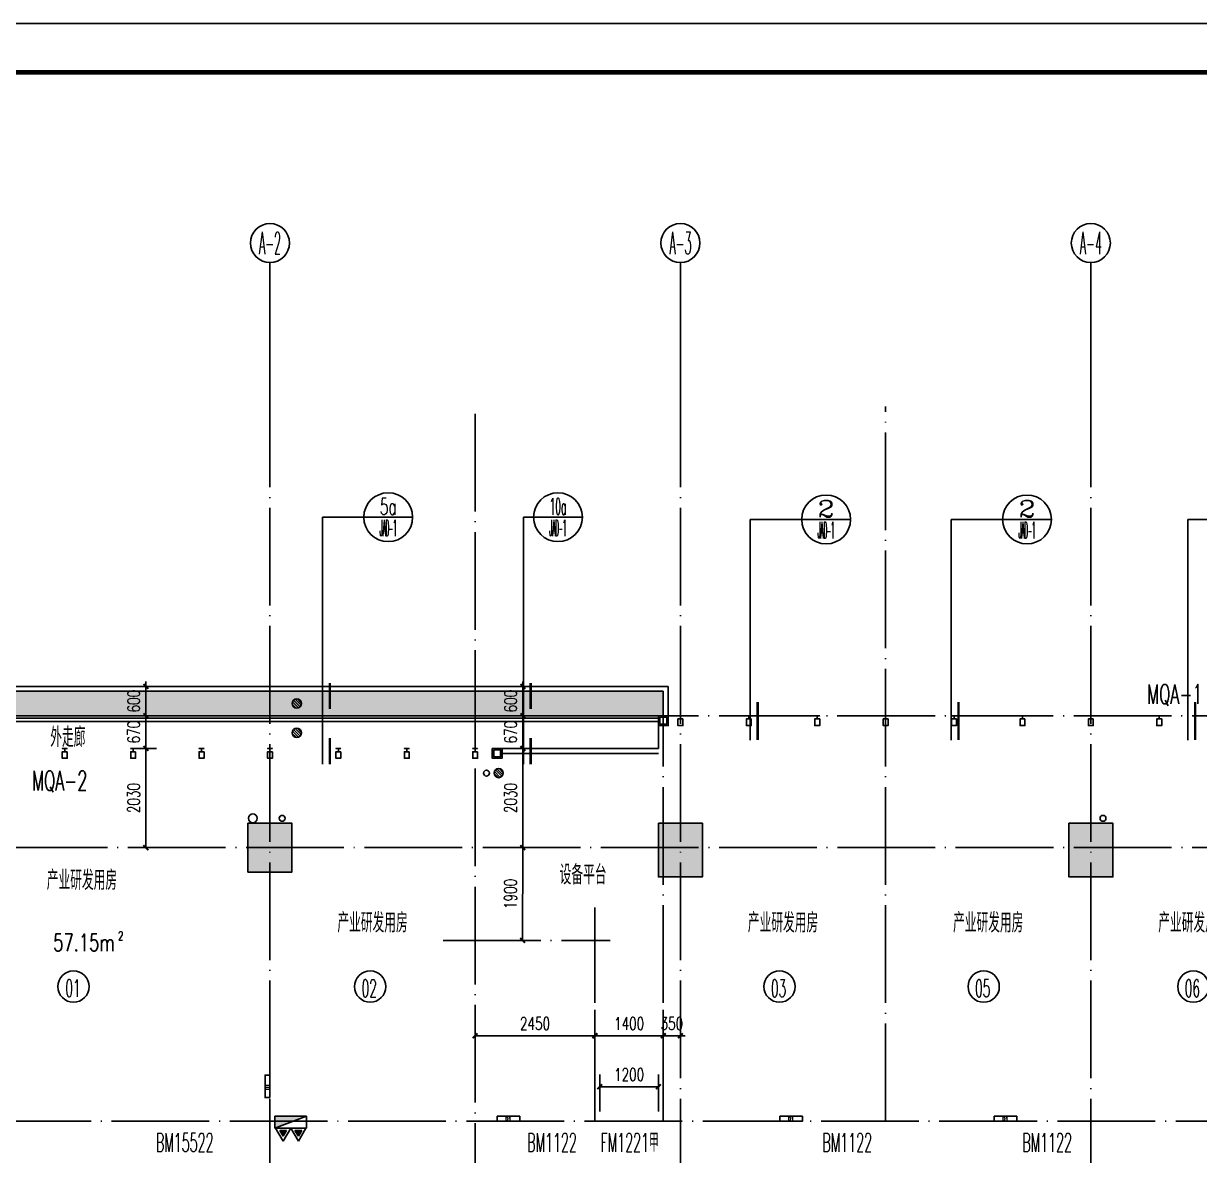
# Model space of a CAD drawing. Extents: x 1980812 to 2578970, y -669191 to 284498.
# Drawn here: x 1998123 to 2022190, y 187938 to 211111 of the extents above; entities that cross this region are included whole.
import ezdxf
from ezdxf.enums import TextEntityAlignment as Align

# ---------------------------------------------------------------- set-up
doc = ezdxf.new("R2010")
doc.units = 0
doc.header["$LTSCALE"] = 1000
doc.header["$MEASUREMENT"] = 0
doc.linetypes.add('DOTE', pattern=[2.42, 2, -0.2, 0.02, -0.2])
for name, color, linetype in [('0-文字（防火门)', 22, 'Continuous'), ('A-FLOR-LAND', 74, 'Continuous'), ('AXIS', 3, 'Continuous'), ('AXIS_TEXT', 7, 'Continuous'), ('COLU', 6, 'Continuous'), ('COLU_HATCH', 251, 'Continuous'), ('CURTWALL', 2, 'Continuous'), ('dote', 1, 'DOTE'), ('DQ-L', 2, 'Continuous'), ('DQ2', 2, 'Continuous'), ('EQUIP_地漏', 255, 'Continuous'), ('EQUIP_消火栓', 255, 'Continuous'), ('HANDRAIL', 3, 'Continuous'), ('TK', 1, 'Continuous'), ('VALVE_喷淋', 255, 'Continuous'), ('VPIPE-废水', 30, 'Continuous'), ('VPIPE-雨水', 140, 'Continuous'), ('WALL', 4, 'Continuous'), ('WINDOW', 2, 'Continuous'), ('幕墙编号', 14, 'Continuous'), ('房号', 231, 'Continuous'), ('房间名称', 7, 'Continuous'), ('栏杆', 143, 'Continuous'), ('看线', 66, 'Continuous'), ('窗户分隔', 133, 'Continuous'), ('节点', 3, 'Continuous'), ('详细标注', 231, 'Continuous'), ('门窗编号', 56, 'Continuous'), ('门窗编号（回迁图纸）', 56, 'Continuous')]:
    doc.layers.add(name, color=color, linetype=linetype)
doc.styles.add('_TCH_AXIS', font='COMPLEX', dxfattribs={"bigfont": 'GBCBIG'})
doc.styles.add('_TCH_DIM_T3', font='SIMPLEX', dxfattribs={"width": 0.705882, "bigfont": 'GBCBIG'})
doc.styles.add('COMP', font='COMPLEX.shx', dxfattribs={"bigfont": 'hztxt'})
doc.styles.add('COMPLEX', font='COMPLEX')
doc.styles.add('D8', font='txtw.shx', dxfattribs={"width": 0.7, "bigfont": 'hztxtw.shx'})
doc.styles.add('HZF', font='ROMANS2', dxfattribs={"width": 0.7, "bigfont": 'HZDF2'})
doc.styles.add('HZTXTW', font='txtw.shx', dxfattribs={"width": 0.6, "bigfont": 'hztxtw.shx'})
doc.dimstyles.new('_TCH_ARCH&&100', dxfattribs={"dimtxt": 255, "dimasz": 100, "dimexe": 250, "dimexo": 300, "dimgap": 122.5, "dimtad": 1, "dimdec": 0, "dimzin": 0, "dimdsep": 46, "dimtxsty": '_TCH_DIM_T3', "dimblk": 'ARCHTICK', "dimcen": 0.09, "dimclrt": 7, "dimazin": 2, "dimtfac": 1, "dimtdec": 0, "dimtix": 1, "dimtmove": 2, "dimatfit": 3, "dimfxl": 1, "dimtolj": 1, "dimtzin": 0, "dimarcsym": 0})

# ---------------------------------------------------------------- blocks, each defined once
blk = doc.blocks.new('_ArchTick')
at = {"color": 0, "linetype": 'ByBlock', "const_width": 0.4}
blk.add_lwpolyline([(-0.5, -0.5), (0.5, 0.5)], dxfattribs=at)
blk = doc.blocks.new('*D1508')
at = {"layer": 'Defpoints', "color": 0, "transparency": 16777216}
for p in [(12190, 3300), (11675, 2700), (12190, 2700)]:
    blk.add_point(p, dxfattribs=at)
at = {"layer": '详细标注', "color": 0, "lineweight": -2, "transparency": 16777216}
for p, q in [((11675, 3300), (11675, 3400)), ((11890, 3300), (11425, 3300)), ((11675, 3300), (11675, 2700)), ((11890, 2700), (11425, 2700)), ((11675, 2700), (11675, 2600))]:
    blk.add_line(p, q, dxfattribs=at)
at = {"layer": '详细标注', "color": 0, "lineweight": -2, "transparency": 16777216, "xscale": 100, "yscale": 100, "zscale": 100}
for p, rotation in [((11675, 3300), 270), ((11675, 2700), 90)]:
    blk.add_blockref('_ArchTick', p, dxfattribs=dict(at, rotation=rotation))
at = {"layer": '详细标注', "color": 7, "transparency": 16777216, "insert": (11425, 3000), "char_height": 255, "attachment_point": 5, "rotation": 90, "style": '_TCH_DIM_T3'}
blk.add_mtext('\\A1;600', dxfattribs=at)
blk = doc.blocks.new('*D1509')
at = {"layer": 'Defpoints', "color": 0, "transparency": 16777216}
for p in [(12190, 2030), (11675, 0), (12190, 0)]:
    blk.add_point(p, dxfattribs=at)
at = {"layer": '详细标注', "color": 0, "lineweight": -2, "transparency": 16777216}
for p, q in [((11890, 2030), (11425, 2030)), ((11675, 2030), (11675, 0)), ((11890, 0), (11425, 0))]:
    blk.add_line(p, q, dxfattribs=at)
at = {"layer": '详细标注', "color": 0, "lineweight": -2, "transparency": 16777216, "xscale": 100, "yscale": 100, "zscale": 100}
for p, rotation in [((11675, 2030), 90), ((11675, 0), 270)]:
    blk.add_blockref('_ArchTick', p, dxfattribs=dict(at, rotation=rotation))
at = {"layer": '详细标注', "color": 7, "transparency": 16777216, "insert": (11425, 1015), "char_height": 255, "attachment_point": 5, "rotation": 90, "style": '_TCH_DIM_T3'}
blk.add_mtext('\\A1;2030', dxfattribs=at)
blk = doc.blocks.new('*D1510')
at = {"layer": 'Defpoints', "color": 0, "transparency": 16777216}
for p in [(12190, 0), (11670, -1899), (12186, -1900)]:
    blk.add_point(p, dxfattribs=at)
at = {"layer": '详细标注', "color": 0, "lineweight": -2, "transparency": 16777216}
for p, q in [((11890, 1), (11424, 2)), ((11674, 1), (11670, -1899)), ((11886, -1899), (11420, -1898))]:
    blk.add_line(p, q, dxfattribs=at)
at = {"layer": '详细标注', "color": 0, "lineweight": -2, "transparency": 16777216, "xscale": 100, "yscale": 100, "zscale": 100}
for p, rotation in [((11674, 1), 89.87354501018527), ((11670, -1899), 269.8735450101852)]:
    blk.add_blockref('_ArchTick', p, dxfattribs=dict(at, rotation=rotation))
at = {"layer": '详细标注', "color": 7, "transparency": 16777216, "insert": (11422, -948), "char_height": 255, "attachment_point": 5, "rotation": 89.8735, "style": '_TCH_DIM_T3'}
blk.add_mtext('\\A1;1900', dxfattribs=at)
blk = doc.blocks.new('*D1511')
at = {"layer": 'Defpoints', "color": 0, "transparency": 16777216}
for p in [(4476, 3300), (3961, 2700), (4476, 2700)]:
    blk.add_point(p, dxfattribs=at)
at = {"layer": '详细标注', "color": 0, "lineweight": -2, "transparency": 16777216}
for p, q in [((3961, 3300), (3961, 3400)), ((4176, 3300), (3711, 3300)), ((3961, 3300), (3961, 2700)), ((4176, 2700), (3711, 2700)), ((3961, 2700), (3961, 2600))]:
    blk.add_line(p, q, dxfattribs=at)
at = {"layer": '详细标注', "color": 0, "lineweight": -2, "transparency": 16777216, "xscale": 100, "yscale": 100, "zscale": 100}
for p, rotation in [((3961, 3300), 270), ((3961, 2700), 90)]:
    blk.add_blockref('_ArchTick', p, dxfattribs=dict(at, rotation=rotation))
at = {"layer": '详细标注', "color": 7, "transparency": 16777216, "insert": (3711, 3000), "char_height": 255, "attachment_point": 5, "rotation": 90, "style": '_TCH_DIM_T3'}
blk.add_mtext('\\A1;600', dxfattribs=at)
blk = doc.blocks.new('*D1512')
at = {"layer": 'Defpoints', "color": 0, "transparency": 16777216}
for p in [(4476, 2700), (3961, 2030), (4476, 2030)]:
    blk.add_point(p, dxfattribs=at)
at = {"layer": '详细标注', "color": 0, "lineweight": -2, "transparency": 16777216}
for p, q in [((4176, 2700), (3711, 2700)), ((3961, 2700), (3961, 2800)), ((3961, 2700), (3961, 2030)), ((4176, 2030), (3711, 2030)), ((3961, 2030), (3961, 1930))]:
    blk.add_line(p, q, dxfattribs=at)
at = {"layer": '详细标注', "color": 0, "lineweight": -2, "transparency": 16777216, "xscale": 100, "yscale": 100, "zscale": 100}
for p, rotation in [((3961, 2700), 270), ((3961, 2030), 90)]:
    blk.add_blockref('_ArchTick', p, dxfattribs=dict(at, rotation=rotation))
at = {"layer": '详细标注', "color": 7, "transparency": 16777216, "insert": (3711, 2365), "char_height": 255, "attachment_point": 5, "rotation": 90, "style": '_TCH_DIM_T3'}
blk.add_mtext('\\A1;670', dxfattribs=at)
blk = doc.blocks.new('*D1513')
at = {"layer": 'Defpoints', "color": 0, "transparency": 16777216}
for p in [(4476, 2030), (3961, 0), (4476, 0)]:
    blk.add_point(p, dxfattribs=at)
at = {"layer": '详细标注', "color": 0, "lineweight": -2, "transparency": 16777216}
for p, q in [((4176, 2030), (3711, 2030)), ((3961, 2030), (3961, 0)), ((4176, 0), (3711, 0))]:
    blk.add_line(p, q, dxfattribs=at)
at = {"layer": '详细标注', "color": 0, "lineweight": -2, "transparency": 16777216, "xscale": 100, "yscale": 100, "zscale": 100}
for p, rotation in [((3961, 2030), 90), ((3961, 0), 270)]:
    blk.add_blockref('_ArchTick', p, dxfattribs=dict(at, rotation=rotation))
at = {"layer": '详细标注', "color": 7, "transparency": 16777216, "insert": (3711, 1015), "char_height": 255, "attachment_point": 5, "rotation": 90, "style": '_TCH_DIM_T3'}
blk.add_mtext('\\A1;2030', dxfattribs=at)
blk = doc.blocks.new('*D1516')
at = {"layer": 'Defpoints', "color": 0, "transparency": 16777216}
for p in [(11675, 2700), (12190, 2700), (12190, 2030)]:
    blk.add_point(p, dxfattribs=at)
at = {"layer": '详细标注', "color": 0, "lineweight": -2, "transparency": 16777216}
for p, q in [((11890, 2700), (11425, 2700)), ((11675, 2700), (11675, 2800)), ((11675, 2030), (11675, 2700)), ((11890, 2030), (11425, 2030)), ((11675, 2030), (11675, 1930))]:
    blk.add_line(p, q, dxfattribs=at)
at = {"layer": '详细标注', "color": 0, "lineweight": -2, "transparency": 16777216, "xscale": 100, "yscale": 100, "zscale": 100}
for p, rotation in [((11675, 2700), 270), ((11675, 2030), 90)]:
    blk.add_blockref('_ArchTick', p, dxfattribs=dict(at, rotation=rotation))
at = {"layer": '详细标注', "color": 7, "transparency": 16777216, "insert": (11425, 2365), "char_height": 255, "attachment_point": 5, "rotation": 90, "style": '_TCH_DIM_T3'}
blk.add_mtext('\\A1;670', dxfattribs=at)
blk = doc.blocks.new('*D1520')
at = {"layer": 'Defpoints', "color": 0, "transparency": 16777216}
for p in [(13150, -3018), (14550, -3018), (14550, -3851)]:
    blk.add_point(p, dxfattribs=at)
at = {"layer": '详细标注', "color": 0, "lineweight": -2, "transparency": 16777216}
for p, q in [((13150, -3318), (13150, -4101)), ((14550, -3318), (14550, -4101)), ((13150, -3851), (14550, -3851))]:
    blk.add_line(p, q, dxfattribs=at)
at = {"layer": '详细标注', "color": 0, "lineweight": -2, "transparency": 16777216, "xscale": 100, "yscale": 100, "zscale": 100, "rotation": 180}
blk.add_blockref('_ArchTick', (13150, -3851), dxfattribs=at)
at = {"layer": '详细标注', "color": 0, "lineweight": -2, "transparency": 16777216, "xscale": 100, "yscale": 100, "zscale": 100}
blk.add_blockref('_ArchTick', (14550, -3851), dxfattribs=at)
at = {"layer": '详细标注', "color": 7, "transparency": 16777216, "insert": (13850, -3601), "char_height": 255, "attachment_point": 5, "style": '_TCH_DIM_T3'}
blk.add_mtext('\\A1;1400', dxfattribs=at)
blk = doc.blocks.new('*D1521')
at = {"layer": 'Defpoints', "color": 0, "transparency": 16777216}
for p in [(10700, -3018), (13150, -3018), (10700, -3851)]:
    blk.add_point(p, dxfattribs=at)
at = {"layer": '详细标注', "color": 0, "lineweight": -2, "transparency": 16777216}
for p, q in [((10700, -3318), (10700, -4101)), ((13150, -3318), (13150, -4101)), ((13150, -3851), (10700, -3851))]:
    blk.add_line(p, q, dxfattribs=at)
at = {"layer": '详细标注', "color": 0, "lineweight": -2, "transparency": 16777216, "xscale": 100, "yscale": 100, "zscale": 100}
for p, rotation in [((10700, -3851), 180.0000000000748), ((13150, -3851), 7.482015007553855e-11)]:
    blk.add_blockref('_ArchTick', p, dxfattribs=dict(at, rotation=rotation))
at = {"layer": '详细标注', "color": 7, "transparency": 16777216, "insert": (11925, -3601), "char_height": 255, "attachment_point": 5, "style": '_TCH_DIM_T3'}
blk.add_mtext('\\A1;2450', dxfattribs=at)
blk = doc.blocks.new('*D1522')
at = {"layer": 'Defpoints', "color": 0, "transparency": 16777216}
for p in [(14550, -3018), (14900, -3018), (14900, -3851)]:
    blk.add_point(p, dxfattribs=at)
at = {"layer": '详细标注', "color": 0, "lineweight": -2, "transparency": 16777216}
for p, q in [((14550, -3318), (14550, -4101)), ((14900, -3318), (14900, -4101)), ((14550, -3851), (14450, -3851)), ((14550, -3851), (14900, -3851)), ((14900, -3851), (15000, -3851))]:
    blk.add_line(p, q, dxfattribs=at)
at = {"layer": '详细标注', "color": 0, "lineweight": -2, "transparency": 16777216, "xscale": 100, "yscale": 100, "zscale": 100}
blk.add_blockref('_ArchTick', (14550, -3851), dxfattribs=at)
at = {"layer": '详细标注', "color": 0, "lineweight": -2, "transparency": 16777216, "xscale": 100, "yscale": 100, "zscale": 100, "rotation": 180}
blk.add_blockref('_ArchTick', (14900, -3851), dxfattribs=at)
at = {"layer": '详细标注', "color": 7, "transparency": 16777216, "insert": (14725, -3601), "char_height": 255, "attachment_point": 5, "style": '_TCH_DIM_T3'}
blk.add_mtext('\\A1;350', dxfattribs=at)
blk = doc.blocks.new('*D1523')
at = {"layer": 'Defpoints', "color": 0, "transparency": 16777216}
for p in [(13250, -4895), (13250, -5700), (14450, -5700)]:
    blk.add_point(p, dxfattribs=at)
at = {"layer": '详细标注', "color": 0, "lineweight": -2, "transparency": 16777216}
for p, q in [((13250, -5400), (13250, -4645)), ((14450, -5400), (14450, -4645)), ((14450, -4895), (13250, -4895))]:
    blk.add_line(p, q, dxfattribs=at)
at = {"layer": '详细标注', "color": 0, "lineweight": -2, "transparency": 16777216, "xscale": 100, "yscale": 100, "zscale": 100}
for p, rotation in [((13250, -4895), 180.0000000143769), ((14450, -4895), 1.437689967076494e-08)]:
    blk.add_blockref('_ArchTick', p, dxfattribs=dict(at, rotation=rotation))
at = {"layer": '详细标注', "color": 7, "transparency": 16777216, "insert": (13850, -4645), "char_height": 255, "attachment_point": 5, "rotation": 0, "style": '_TCH_DIM_T3'}
blk.add_mtext('\\A1;1200', dxfattribs=at)
blk = doc.blocks.new('_index')
blk.add_line((-0.5, 0), (0.5, 0))
blk.add_circle((0, 0), 0.5)
at = {"style": 'COMP'}
for tag, width, p, p2 in [('1', 2.333333, (-0.17, 0.05), (0.17, 0.05)), ('-', 1.166667, (-0.17, -0.39), (0.17, -0.39))]:
    blk.add_attdef(tag, text='', height=0.34, dxfattribs=dict(at, width=width)).set_placement(p, p2, align=Align.FIT)
blk = doc.blocks.new('A$C28812CA5')
at = {"layer": '房间名称', "style": 'HZTXTW', "width": 0.6}
for s, p in [('产业研发用房', (2652, -667)), ('设备平台', (12908, -555)), ('产业研发用房', (8600, -1537)), ('产业研发用房', (17000, -1537)), ('产业研发用房', (21200, -1537)), ('产业研发用房', (25400, -1537))]:
    blk.add_text(s, height=400, rotation=0.0006, dxfattribs=at).set_placement(p, align=Align.MIDDLE_CENTER)
blk = doc.blocks.new('huxingbianhao')
at = {"layer": '房号'}
for centre in [(2478, -2845), (8552, -2845), (16928, -2845), (21107, -2845), (25398, -2845)]:
    blk.add_circle(centre, 320, dxfattribs=at)
at = {"layer": '房号', "style": 'HZTXTW', "width": 0.506757}
for s, p in [('01', (2314, -3055)), ('02', (8377, -3059)), ('03', (16753, -3059)), ('05', (20932, -3059)), ('06', (25223, -3059))]:
    blk.add_text(s, height=358.4, dxfattribs=at).set_placement(p)
blk = doc.blocks.new('4~10层墙柱')
at = {"layer": 'COLU_HATCH'}
h = blk.add_hatch(color=256, dxfattribs=at)
h.dxf.hatch_style = 1
h.paths.add_polyline_path([(53902, -1157448), (53902, -1156548), (55002, -1156548), (55002, -1157448)])
h = blk.add_hatch(color=256, dxfattribs=at)
h.dxf.hatch_style = 1
h.paths.add_polyline_path([(53902, -1165848), (53902, -1164948), (55002, -1164948), (55002, -1165848)])
h = blk.add_hatch(color=256, dxfattribs=at)
h.dxf.hatch_style = 1
h.paths.add_polyline_path([(53902, -1174248), (53902, -1173348), (54902, -1173348), (54902, -1174248)])
at = {"layer": 'COLU'}
for points in [[(53902, -1157448), (53902, -1156548), (55002, -1156548), (55002, -1157448)], [(53902, -1165848), (53902, -1164948), (55002, -1164948), (55002, -1165848)], [(53902, -1174248), (53902, -1173348), (54902, -1173348), (54902, -1174248)]]:
    blk.add_lwpolyline(points, close=True, dxfattribs=at)
blk = doc.blocks.new('灭火器')
at = {"layer": 'VALVE_喷淋'}
for points in [[(-87, 50), (-156, 170), (-225, 50)], [(225, 50), (156, 170), (87, 50)]]:
    blk.add_hatch(color=8, dxfattribs=at).paths.add_polyline_path(points)
at = {"layer": 'EQUIP_消火栓'}
for p, q in [((-156, 270), (-312, 0)), ((0, 0), (-156, 270)), ((156, 270), (0, 0)), ((312, 0), (156, 270)), ((-156, 170), (-225, 50)), ((-225, 50), (-87, 50)), ((-87, 50), (-156, 170)), ((0, 0), (312, 0)), ((156, 170), (87, 50)), ((87, 50), (225, 50)), ((225, 50), (156, 170)), ((-312, 0), (0, 0))]:
    blk.add_line(p, q, dxfattribs=at)
blk = doc.blocks.new('$TwtSys$00000434')
for p, q in [((-0.5, 0.5), (-0.5, -0.5)), ((-0.5, -0.5), (0.5, 0.5)), ((0.5, 0.5), (-0.5, 0.5)), ((0.5, -0.5), (0.5, 0.5)), ((-0.5, -0.5), (0.5, -0.5))]:
    blk.add_line(p, q)
blk.add_solid([(0.5, -0.5), (0.5, 0.5), (-0.5, -0.5)])
blk = doc.blocks.new('$TwtSys$00000141')
for p, q in [((-94, 8), (-10, 92)), ((-94, 8), (-10, 92)), ((-87, -35), (35, 87)), ((-87, -35), (35, 87)), ((-66, -66), (66, 66)), ((-66, -66), (66, 66)), ((-32, -87), (88, 33)), ((-32, -87), (88, 33)), ((11, -92), (92, -11)), ((11, -92), (92, -11))]:
    blk.add_line(p, q)
blk.add_circle((0, 0), 94)
blk.add_circle((0, 0), 94)
blk = doc.blocks.new('STSHTBHSWTBH')
at = {"layer": 'VPIPE-废水', "linetype": 'Continuous'}
blk.add_circle((648205, -83827), 60, dxfattribs=at)
at = {"layer": 'VPIPE-雨水', "linetype": 'Continuous'}
for centre, radius in [((643424, -84753), 90), ((644023, -84753), 60), ((660823, -84753), 60)]:
    blk.add_circle(centre, radius, dxfattribs=at)
at = {"layer": 'EQUIP_地漏', "rotation": 269.9999999972682}
for p in [(644323, -82403), (644323, -83003)]:
    blk.add_blockref('$TwtSys$00000141', p, dxfattribs=at)
at = {"layer": 'EQUIP_地漏', "yscale": -1, "rotation": 180.0000000027541}
blk.add_blockref('$TwtSys$00000141', (648455, -83827), dxfattribs=at)
at = {"layer": 'EQUIP_消火栓', "xscale": 650.0000000000002, "yscale": 240, "zscale": 650.0000000000002, "rotation": 179.9999984285999}
blk.add_blockref('$TwtSys$00000434', (644199, -90973), dxfattribs=at)
at = {"layer": 'EQUIP_消火栓', "xscale": -1, "rotation": 180}
blk.add_blockref('灭火器', (644199, -91093), dxfattribs=at)
blk = doc.blocks.new('A$C176F6898')
at = {"layer": 'dote'}
blk.add_blockref('STSHTBHSWTBH', (-637274, 85353), dxfattribs=at)
blk = doc.blocks.new('DQ-EL-D1')
at = {"layer": 'DQ2'}
blk.add_lwpolyline([(-230, -50), (230, -50), (230, 50), (-230, 50)], close=True, dxfattribs=at)
at = {"layer": 'DQ2', "style": 'D8', "width": 0.7}
blk.add_text('D1', height=80, dxfattribs=at).set_placement((-8, 0), align=Align.MIDDLE)
blk = doc.blocks.new('A$C38520B5C')
at = {"layer": 'DQ-L', "rotation": 90}
blk.add_blockref('DQ-EL-D1', (6450, -4887), dxfattribs=at)
at = {"layer": 'DQ-L'}
for p in [(11383, -5550), (17168, -5550), (21554, -5550)]:
    blk.add_blockref('DQ-EL-D1', p, dxfattribs=at)
blk = doc.blocks.new('sshsgrs')
at = {"layer": '门窗编号（回迁图纸）', "style": 'HZTXTW', "width": 0.5}
blk.add_text('BM15522', height=380, dxfattribs=at).set_placement((2000831, 252506))
blk = doc.blocks.new('sthnsth')
at = {"layer": '门窗编号（回迁图纸）', "style": 'HZTXTW', "width": 0.5}
blk.add_text('BM1122', height=380, dxfattribs=at).set_placement((2008429, 252506))
blk = doc.blocks.new('strhsrthstr')
at = {"layer": '门窗编号'}
for name, p in [('sshsgrs', (0, 0)), ('sthnsth', (0, 0)), ('sthnsth', (6043, 0)), ('sthnsth', (10134, 0))]:
    blk.add_blockref(name, p, dxfattribs=at)
blk = doc.blocks.new('_AXISO')
blk.add_circle((0, 0), 0.5)
at = {"layer": 'AXIS_TEXT', "style": 'COMPLEX', "width": 1.041667}
blk.add_attdef('A', text='', height=0.56, dxfattribs=at).set_placement((-0.25, -0.28), (0.25, -0.28), align=Align.FIT)
blk = doc.blocks.new('竖梃0903')
at = {"layer": '窗户分隔'}
blk.add_line((115028288, 22648046), (115028222, 22648046), dxfattribs=at)
for points in [[(115028222, 22648096), (115028225, 22648096), (115028225, 22647996), (115028222, 22647996)], [(115028288, 22648096), (115028422, 22648096), (115028422, 22647996), (115028288, 22647996)]]:
    blk.add_lwpolyline(points, close=True, dxfattribs=at)
blk = doc.blocks.new('A$C40541402')
at = {"layer": 'A-FLOR-LAND'}
h = blk.add_hatch(dxfattribs=at)
h.set_pattern_fill('GRASS', color=256, scale=50)
h.set_pattern_definition([(90, (-3008715.91, 233640.35), (-99.7795475, 99.7795475), [26.458066, -173.101015]), (45, (-3008715.91, 233640.35), (-99.7796155, 99.7796155), [26.458066, -114.651615]), (135, (-3008715.91, 233640.35), (-99.7796155, -99.7796155), [26.458066, -114.651615])])
h.paths.add_polyline_path([(-3300, -5050), (-3300, 3200), (14550, 3200), (14550, 2700), (-2800, 2700), (-2800, -5050)])
at = {"layer": 'CURTWALL'}
for points in [[(14450, 2500), (14650, 2500), (14650, 2700), (14450, 2700)], [(14480, 2530), (14620, 2530), (14620, 2670), (14480, 2670)], [(11050, 2030), (11250, 2030), (11250, 1830), (11050, 1830)], [(11080, 2000), (11220, 2000), (11220, 1860), (11080, 1860)]]:
    blk.add_lwpolyline(points, close=True, dxfattribs=at)
at = {"layer": 'dote'}
for p, q in [((14550, -5600), (14550, 2700)), ((13150, -5600), (13150, -1228.1)), ((10043.7, -1898.3), (13464.7, -1898.3)), ((-6421, -5600), (41785.7, -5600))]:
    blk.add_line(p, q, dxfattribs=at)
at = {"layer": 'HANDRAIL'}
for p, q in [((11250, 2030), (14450, 2030)), ((11250, 1930), (14450, 1930))]:
    blk.add_line(p, q, dxfattribs=at)
at = {"layer": '栏杆'}
for p, q in [((14450, 2700), (-2800, 2700)), ((14450, 2650), (-2750, 2650)), ((14450, 2580), (-2680, 2580))]:
    blk.add_line(p, q, dxfattribs=at)
at = {"layer": '看线'}
for p, q in [((14650, 3300), (-3400, 3300)), ((14550, 3200), (-3300, 3200)), ((14550, 2700), (14550, 3200)), ((14650, 3300), (14650, 2700))]:
    blk.add_line(p, q, dxfattribs=at)
at = {"layer": '0-文字（防火门)', "style": 'HZTXTW', "width": 0.5}
blk.add_text('FM1221甲', height=380, dxfattribs=at).set_placement((13265, -6225.8))
at = {"layer": '详细标注'}
for p1, p2, distance, picture, middle in [((4476.1, 3300), (4476.1, 2700), -515, '*D1511', (3711.1, 3000)), ((12190.5, 3300), (12190.5, 2700), -515, '*D1508', (11425.5, 3000)), ((4476.1, 2700), (4476.1, 2030), -515, '*D1512', (3711.1, 2365)), ((4476.1, 2030), (4476.1, 0), -515, '*D1513', (3711.1, 1015)), ((12190.5, 2030), (12190.5, 0), -515, '*D1509', (11425.5, 1015)), ((12190.5, 0), (12186.3, -1900), -516.5, '*D1510', (11421.8, -948.3))]:
    dim = blk.add_aligned_dim(p1=p1, p2=p2, distance=distance, dimstyle='_TCH_ARCH&&100', dxfattribs=at)
    dim.commit()
    dim.dimension.update_dxf_attribs({"geometry": picture, "text_midpoint": middle})
for p1, p2, distance, picture, middle in [((12190.5, 2030), (12190.5, 2700), 515, '*D1516', (11425.5, 2365)), ((13150, -3018.1), (10700, -3018.1), 833, '*D1521', (11925, -3601.1)), ((13150, -3018.1), (14550, -3018.1), -833, '*D1520', (13850, -3601.1)), ((14550, -3018.1), (14900, -3018.1), -833, '*D1522', (14725, -3601.1)), ((14450, -5700), (13250, -5700), -805.2, '*D1523', (13850, -4644.8))]:
    dim = blk.add_aligned_dim(p1=p1, p2=p2, distance=distance, dimstyle='_TCH_ARCH&&100', override={"dimfxl": 150}, dxfattribs=at)
    dim.commit()
    dim.dimension.update_dxf_attribs({"geometry": picture, "text_midpoint": middle})

msp = doc.modelspace()

# ---------------------------------------------------------------- linework, layer by layer
at = {"layer": 'AXIS'}
for p, q in [((2003166.5, 203126.9), (2003166.5, 206217.7)), ((2011566.5, 203126.9), (2011566.5, 206217.7)), ((2019966.5, 203126.9), (2019966.5, 206217.7))]:
    msp.add_line(p, q, dxfattribs=at)
at = {"layer": 'dote'}
for p, q in [((2003166.5, 203617.7), (2003166.5, 161516.8)), ((2011566.5, 203617.7), (2011566.5, 161516.8)), ((2019966.5, 203617.7), (2019966.5, 161516.8)), ((2015766.5, 188640.5), (2015766.5, 203271.4)), ((2007366.5, 203120.6), (2007366.5, 162444.9)), ((2053077.2, 196940.5), (1988210.3, 196940.5)), ((2053079.9, 194240.5), (1988213, 194240.5))]:
    msp.add_line(p, q, dxfattribs=at)
at = {"layer": 'TK'}
for points in [[(1980812.3, 211111.3), (2064912.3, 211111.3), (2064912.3, 151711.3), (1980812.3, 151711.3)], [(1983312.3, 210111.3), (2055912.3, 210111.3), (2055912.3, 152711.3), (1983312.3, 152711.3)]]:
    msp.add_lwpolyline(points, close=True, dxfattribs=at)
at = {"layer": 'TK', "const_width": 100}
msp.add_lwpolyline([(2063912.3, 152711.3), (2063912.3, 210111.3), (1983312.3, 210111.3), (1983312.3, 152711.3)], close=True, dxfattribs=at)
at = {"layer": '节点'}
for p, q in [((2004242.4, 201004.3), (2005086.9, 201004.3)), ((2004242.4, 195946.2), (2004242.4, 201004.3)), ((2008353, 201004.3), (2009197.5, 201004.3)), ((2008353, 195946.2), (2008353, 201004.3)), ((2012997.3, 200958.5), (2013841.8, 200958.5)), ((2012997.3, 196440.5), (2012997.3, 200958.5)), ((2013841.8, 200958.5), (2014686.3, 200958.5)), ((2017108.3, 200958.5), (2017952.8, 200958.5)), ((2017108.3, 196440.5), (2017108.3, 200958.5)), ((2017952.8, 200958.5), (2018797.3, 200958.5)), ((2021951.8, 200958.5), (2022796.3, 200958.5)), ((2021951.8, 196440.5), (2021951.8, 200958.5))]:
    msp.add_line(p, q, dxfattribs=at)
at = {"layer": '节点', "ltscale": 0.5, "const_width": 50}
for points in [[(2004392.4, 197077.3), (2004392.4, 197612.5)], [(2008503, 197077.3), (2008503, 197612.5)], [(2013147.3, 196440.5), (2013147.3, 197218.5)], [(2017258.3, 196440.5), (2017258.3, 197218.5)], [(2022101.8, 196440.5), (2022101.8, 197218.5)], [(2004392.4, 195946.2), (2004392.4, 196481.5)], [(2008503, 195946.2), (2008503, 196481.5)]]:
    msp.add_lwpolyline(points, dxfattribs=at)
at = {"layer": '详细标注'}
msp.add_line((2011116.5, 196940.5), (2011116.5, 196270.5), dxfattribs=at)

# ---------------------------------------------------------------- block references
at = {"layer": 'AXIS'}
ref = msp.add_blockref('_AXISO', (2003166.5, 206617.7), dxfattribs=dict(at, xscale=800, yscale=800, zscale=800))
ref.add_attrib('A', 'A-2', dxfattribs={"layer": 'AXIS_TEXT', "height": 452.55, "style": '_TCH_AXIS', "width": 0.344262}).set_placement((2002940.2, 206391.4), (2003392.8, 206391.4), align=Align.FIT)
ref = msp.add_blockref('_AXISO', (2011566.5, 206617.7), dxfattribs=dict(at, xscale=800, yscale=800, zscale=800))
ref.add_attrib('A', 'A-3', dxfattribs={"layer": 'AXIS_TEXT', "height": 452.55, "style": '_TCH_AXIS', "width": 0.344262}).set_placement((2011340.2, 206391.4), (2011792.8, 206391.4), align=Align.FIT)
ref = msp.add_blockref('_AXISO', (2019966.5, 206617.7), dxfattribs=dict(at, xscale=800, yscale=800, zscale=800))
ref.add_attrib('A', 'A-4', dxfattribs={"layer": 'AXIS_TEXT', "height": 452.55, "style": '_TCH_AXIS', "width": 0.333333}).set_placement((2019740.2, 206391.4), (2020192.8, 206391.4), align=Align.FIT)
at = {"layer": 'COLU', "rotation": 270}
msp.add_blockref('4~10层墙柱', (3176964.6, 248642.3), dxfattribs=at)
at = {"layer": 'DQ-L'}
msp.add_blockref('A$C38520B5C', (1996666.5, 194240.5), dxfattribs=at)
at = {"layer": 'EQUIP_地漏'}
msp.add_blockref('A$C176F6898', (1996666.5, 194240.5), dxfattribs=at)
at = {"layer": 'WALL'}
msp.add_blockref('A$C40541402', (1996666.5, 194240.5), dxfattribs=at)
at = {"layer": 'WINDOW', "rotation": 270}
for p in [(-20636479.3, 115225162.2), (-20635079.3, 115225162.2), (-20633679.3, 115225162.2), (-20632279.3, 115225162.2), (-20630879.3, 115225162.2), (-20629479.3, 115225162.2), (-20628079.3, 115225162.2), (-20626679.3, 115225162.2), (-20649079.3, 115224492.2), (-20647679.3, 115224492.2), (-20646279.3, 115224492.2), (-20644879.3, 115224492.2), (-20643479.3, 115224492.2), (-20642079.3, 115224492.2), (-20640679.3, 115224492.2)]:
    msp.add_blockref('竖梃0903', p, dxfattribs=at)
at = {"layer": '房号'}
for name in ['A$C28812CA5', 'huxingbianhao']:
    msp.add_blockref(name, (1996666.5, 194240.5), dxfattribs=at)
at = {"layer": '节点', "ltscale": 0.5}
ref = msp.add_blockref('_index', (2005586.9, 201004.3), dxfattribs=dict(at, xscale=1000.000000050349, yscale=1000.000000050349, zscale=1000.000000050349))
ref.add_attrib('1', '5a', dxfattribs={"layer": '0', "height": 340, "rotation": 360, "style": 'COMP', "width": 0.6}).set_placement((2005416.9, 201054.3), (2005756.9, 201054.3), align=Align.FIT)
ref.add_attrib('-', 'JAD-1', dxfattribs={"layer": '0', "height": 340, "style": 'COMP', "width": 0.225806}).set_placement((2005416.9, 200614.3), (2005756.9, 200614.3), align=Align.FIT)
ref = msp.add_blockref('_index', (2009060.5, 201004.3), dxfattribs=dict(at, xscale=1000.000000050349, yscale=1000.000000050349, zscale=1000.000000050349))
ref.add_attrib('1', '10a', dxfattribs={"layer": '0', "height": 340, "rotation": 360, "style": 'COMP', "width": 0.42}).set_placement((2008890.5, 201054.3), (2009230.5, 201054.3), align=Align.FIT)
ref.add_attrib('-', 'JAD-1', dxfattribs={"layer": '0', "height": 340, "style": 'COMP', "width": 0.225806}).set_placement((2008890.5, 200614.3), (2009230.5, 200614.3), align=Align.FIT)
ref = msp.add_blockref('_index', (2014549.3, 200958.5), dxfattribs=dict(at, xscale=1000.000000050349, yscale=1000.000000050349, zscale=1000.000000050349))
ref.add_attrib('1', '2', dxfattribs={"layer": '0', "height": 340, "rotation": 360, "style": 'COMP', "width": 1.5}).set_placement((2014379.3, 201008.5), (2014719.3, 201008.5), align=Align.FIT)
ref.add_attrib('-', 'JAD-1', dxfattribs={"layer": '0', "height": 340, "style": 'COMP', "width": 0.225806}).set_placement((2014379.3, 200568.5), (2014719.3, 200568.5), align=Align.FIT)
ref = msp.add_blockref('_index', (2018660.3, 200958.5), dxfattribs=dict(at, xscale=1000.000000050349, yscale=1000.000000050349, zscale=1000.000000050349))
ref.add_attrib('1', '2', dxfattribs={"layer": '0', "height": 340, "rotation": 360, "style": 'COMP', "width": 1.5}).set_placement((2018490.3, 201008.5), (2018830.3, 201008.5), align=Align.FIT)
ref.add_attrib('-', 'JAD-1', dxfattribs={"layer": '0', "height": 340, "style": 'COMP', "width": 0.225806}).set_placement((2018490.3, 200568.5), (2018830.3, 200568.5), align=Align.FIT)
at = {"layer": '门窗编号（回迁图纸）'}
msp.add_blockref('strhsrthstr', (0, -64491), dxfattribs=at)

# ---------------------------------------------------------------- texts
at = {"layer": '幕墙编号', "style": 'HZTXTW', "width": 0.6}
for s, p in [('MQA-1', (2021686, 197382)), ('MQA-2', (1998864, 195611))]:
    msp.add_text(s, height=400, rotation=0.00057, dxfattribs=at).set_placement(p, align=Align.MIDDLE_CENTER)
at = {"layer": '房间名称', "style": 'HZTXTW', "width": 0.6}
msp.add_text('外走廊', height=400, rotation=0.00057, dxfattribs=at).set_placement((1999030.6, 196499.7), align=Align.MIDDLE_CENTER)
at = {"layer": '房间名称', "style": 'HZF', "width": 0.7}
for s, height, p in [('57.15m', 350, (1999360.6, 192297.9)), ('2', 175, (2000112.8, 192435.9))]:
    msp.add_text(s, height=height, dxfattribs=at).set_placement(p, align=Align.MIDDLE_CENTER)

doc.saveas('drawing.dxf')
